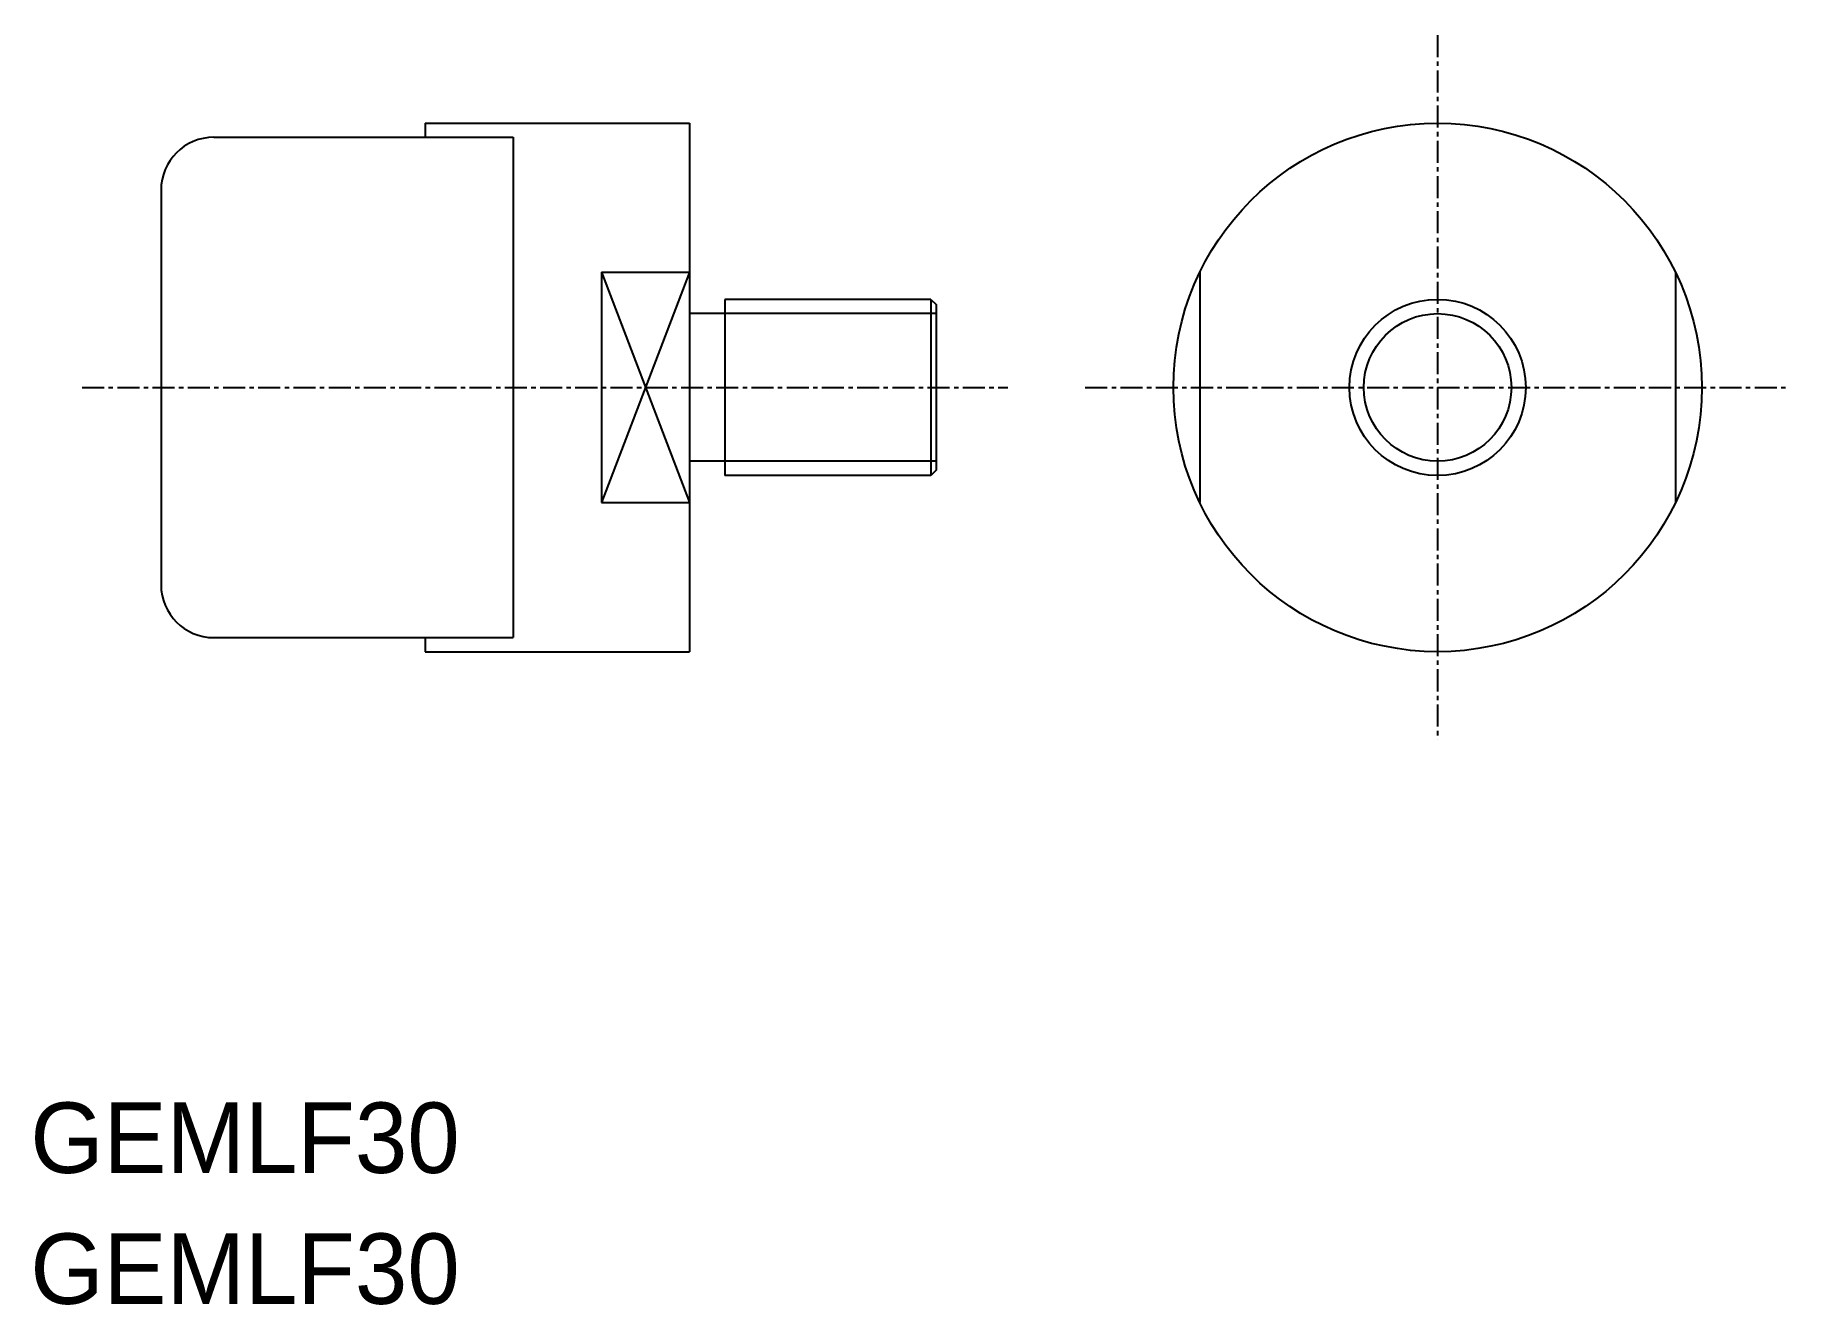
# Model space of a CAD drawing. Extents: x 14.2 to 113.8, y -0.3 to 71.7.
import ezdxf

# ---------------------------------------------------------------- set-up
doc = ezdxf.new("R2010")
doc.units = 0
doc.linetypes.add('CENTER', pattern=[2, 1.25, -0.25, 0.25, -0.25])
doc.layers.get('0').update_dxf_attribs({"color": 1, "linetype": 'CONTINUOUS'})
doc.layers.add('CENTER', color=1, linetype='CONTINUOUS')

msp = doc.modelspace()

# ---------------------------------------------------------------- linework, layer by layer
at = {"linetype": 'CONTINUOUS'}
for p, q in [((24.37585, 65.936815), (41.37585, 65.936815)), ((36.37585, 66.736815), (51.37585, 66.736815)), ((36.37585, 66.736815), (36.37585, 65.936815)), ((41.37585, 65.936815), (41.37585, 37.536815)), ((51.37585, 66.736815), (51.37585, 36.736815)), ((21.37585, 62.936815), (21.37585, 40.536815)), ((46.37585, 58.275163), (46.37585, 45.198467)), ((46.37585, 58.275163), (51.37585, 58.275163)), ((46.37585, 58.275163), (51.37585, 45.198467)), ((51.37585, 58.275163), (46.37585, 45.198467)), ((80.346799, 58.275163), (80.346799, 45.198467)), ((107.346799, 58.275163), (107.346799, 45.198467)), ((53.37585, 55.924815), (51.37585, 55.924815)), ((65.07585, 56.736815), (53.37585, 56.736815)), ((53.37585, 56.736815), (53.37585, 46.736815)), ((65.37585, 55.924815), (53.37585, 55.924815)), ((65.07585, 56.736815), (65.37585, 56.436815)), ((65.07585, 56.736815), (65.07585, 46.736815)), ((65.37585, 56.436815), (65.37585, 47.036815)), ((53.37585, 47.548815), (51.37585, 47.548815)), ((65.37585, 47.548815), (53.37585, 47.548815)), ((65.37585, 47.036815), (65.07585, 46.736815)), ((65.07585, 46.736815), (53.37585, 46.736815)), ((46.37585, 45.198467), (51.37585, 45.198467)), ((24.37585, 37.536815), (41.37585, 37.536815)), ((36.37585, 37.536815), (36.37585, 36.736815)), ((36.37585, 36.736815), (51.37585, 36.736815))]:
    msp.add_line(p, q, dxfattribs=at)
for radius in [15, 5, 4.188]:
    msp.add_circle((93.846799, 51.736815), radius, dxfattribs=at)
for centre, start, end in [((24.37585, 62.936815), 90, 180), ((24.37585, 40.536815), 180, 270)]:
    msp.add_arc(centre, 3, start, end, dxfattribs=at)
at = {"layer": 'CENTER', "linetype": 'CENTER'}
for p, q in [((93.846799, 71.736815), (93.846799, 31.736815)), ((16.895524, 51.736815), (69.452912, 51.736815)), ((73.846799, 51.736815), (113.846799, 51.736815))]:
    msp.add_line(p, q, dxfattribs=at)

# ---------------------------------------------------------------- texts
for p in [(13.957795, 7.148902), (13.957795, -0.283797)]:
    msp.add_text('GEMLF30', height=4).set_placement(p)

doc.saveas('drawing.dxf')
